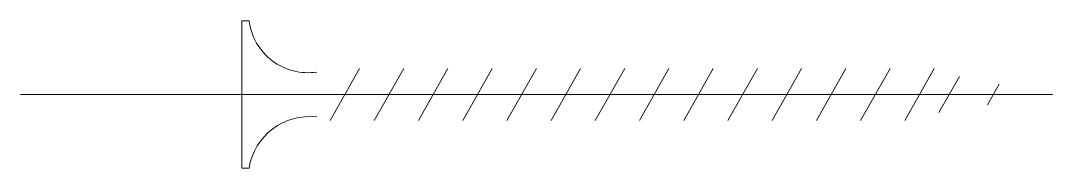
# Model space of a CAD drawing. Header units: metres. Extents: x -15 to 55, y -5 to 5.
import ezdxf

# ---------------------------------------------------------------- set-up
doc = ezdxf.new("R2010")
doc.units = ezdxf.units.M
doc.layers.add('A-DETL-GENF', color=92, linetype='Continuous', lineweight=18)

# ---------------------------------------------------------------- blocks, each defined once
blk = doc.blocks.new('00 schroef s e - 55mm-400613-00_0 Basismaterialen')
at = {"layer": 'A-DETL-GENF'}
for p, q in [((0, -5), (0, 5)), ((0.483, 5), (0, 5)), ((5.983, -1.75), (7.983, 1.75)), ((8.983, -1.75), (10.983, 1.75)), ((8.983, -1.75), (10.983, 1.75)), ((11.983, -1.75), (13.983, 1.75)), ((14.983, -1.75), (16.983, 1.75)), ((17.983, -1.75), (19.983, 1.75)), ((20.983, -1.75), (22.983, 1.75)), ((23.983, -1.75), (25.983, 1.75)), ((26.983, -1.75), (28.983, 1.75)), ((29.983, -1.75), (31.983, 1.75)), ((32.983, -1.75), (34.983, 1.75)), ((35.983, -1.75), (37.983, 1.75)), ((38.983, -1.75), (40.983, 1.75)), ((41.983, -1.75), (43.983, 1.75)), ((44.983, -1.75), (46.983, 1.75)), ((47.301, -1.225), (48.699, 1.225)), ((50.6, -0.7), (51.4, 0.7)), ((-15.017, 0), (55, 0)), ((0.483, -5), (0, -5))]:
    blk.add_line(p, q, dxfattribs=at)
for centre, radius, start, end in [((4.484, 5.512), 4.035, 187.28672, 278.68299), ((4.591, -5.652), 4.16, 83.05422, 170.97608)]:
    blk.add_arc(centre, radius, start, end, dxfattribs=at)

msp = doc.modelspace()

# ---------------------------------------------------------------- block references
msp.add_blockref('00 schroef s e - 55mm-400613-00_0 Basismaterialen', (0, 0))

doc.saveas('drawing.dxf')
